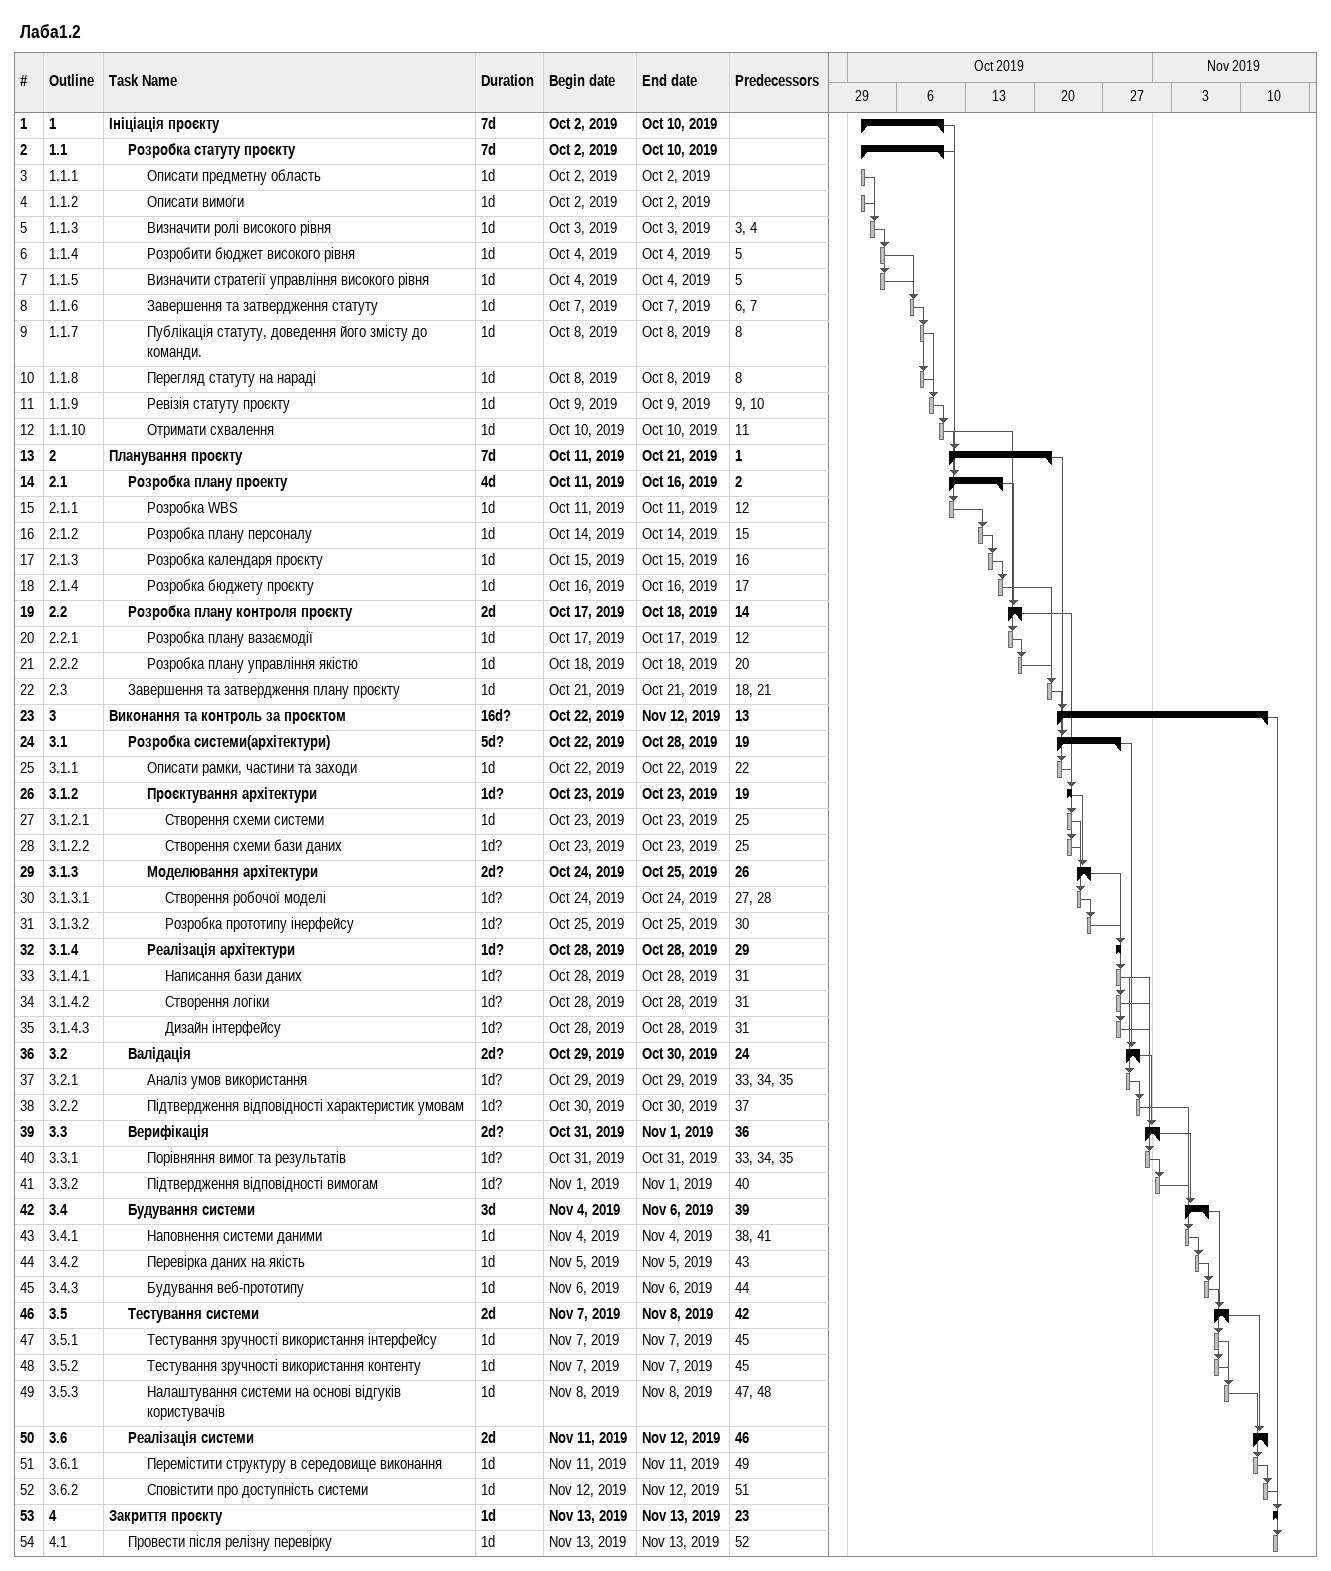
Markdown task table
Лаба1.2

| ID | WBS | Task | Duration | Start | Finish | Predecessors |
|---|---|---|---|---|---|---|
| 1 | 1 | **Ініціація проєкту** | 7d | 2019-10-02 | 2019-10-10 |  |
| 2 | 1.1 | **Розробка статуту проєкту** | 7d | 2019-10-02 | 2019-10-10 |  |
| 3 | 1.1.1 | Описати предметну область | 1d | 2019-10-02 | 2019-10-02 |  |
| 4 | 1.1.2 | Описати вимоги | 1d | 2019-10-02 | 2019-10-02 |  |
| 5 | 1.1.3 | Визначити ролі високого рівня | 1d | 2019-10-03 | 2019-10-03 | 3, 4 |
| 6 | 1.1.4 | Розробити бюджет високого рівня | 1d | 2019-10-04 | 2019-10-04 | 5 |
| 7 | 1.1.5 | Визначити стратегії управління високого рівня | 1d | 2019-10-04 | 2019-10-04 | 5 |
| 8 | 1.1.6 | Завершення та затвердження статуту | 1d | 2019-10-07 | 2019-10-07 | 6, 7 |
| 9 | 1.1.7 | Публікація статуту, доведення його змісту до команди. | 1d | 2019-10-08 | 2019-10-08 | 8 |
| 10 | 1.1.8 | Перегляд статуту на нараді | 1d | 2019-10-08 | 2019-10-08 | 8 |
| 11 | 1.1.9 | Ревізія статуту проєкту | 1d | 2019-10-09 | 2019-10-09 | 9, 10 |
| 12 | 1.1.10 | Отримати схвалення | 1d | 2019-10-10 | 2019-10-10 | 11 |
| 13 | 2 | **Планування проєкту** | 7d | 2019-10-11 | 2019-10-21 | 1 |
| 14 | 2.1 | **Розробка плану проекту** | 4d | 2019-10-11 | 2019-10-16 | 2 |
| 15 | 2.1.1 | Розробка WBS | 1d | 2019-10-11 | 2019-10-11 | 12 |
| 16 | 2.1.2 | Розробка плану персоналу | 1d | 2019-10-14 | 2019-10-14 | 15 |
| 17 | 2.1.3 | Розробка календаря проєкту | 1d | 2019-10-15 | 2019-10-15 | 16 |
| 18 | 2.1.4 | Розробка бюджету проєкту | 1d | 2019-10-16 | 2019-10-16 | 17 |
| 19 | 2.2 | **Розробка плану контроля проєкту** | 2d | 2019-10-17 | 2019-10-18 | 14 |
| 20 | 2.2.1 | Розробка плану вазаємодії | 1d | 2019-10-17 | 2019-10-17 | 12 |
| 21 | 2.2.2 | Розробка плану управління якістю | 1d | 2019-10-18 | 2019-10-18 | 20 |
| 22 | 2.3 | Завершення та затвердження плану проєкту | 1d | 2019-10-21 | 2019-10-21 | 18, 21 |
| 23 | 3 | **Виконання та контроль за проєктом** | 16d? | 2019-10-22 | 2019-11-12 | 13 |
| 24 | 3.1 | **Розробка системи(архітектури)** | 5d? | 2019-10-22 | 2019-10-28 | 19 |
| 25 | 3.1.1 | Описати рамки, частини та заходи | 1d | 2019-10-22 | 2019-10-22 | 22 |
| 26 | 3.1.2 | **Проєктування архітектури** | 1d? | 2019-10-23 | 2019-10-23 | 19 |
| 27 | 3.1.2.1 | Створення схеми системи | 1d | 2019-10-23 | 2019-10-23 | 25 |
| 28 | 3.1.2.2 | Створення схеми бази даних | 1d? | 2019-10-23 | 2019-10-23 | 25 |
| 29 | 3.1.3 | **Моделювання архітектури** | 2d? | 2019-10-24 | 2019-10-25 | 26 |
| 30 | 3.1.3.1 | Створення робочої моделі | 1d? | 2019-10-24 | 2019-10-24 | 27, 28 |
| 31 | 3.1.3.2 | Розробка прототипу інерфейсу | 1d? | 2019-10-25 | 2019-10-25 | 30 |
| 32 | 3.1.4 | **Реалізація архітектури** | 1d? | 2019-10-28 | 2019-10-28 | 29 |
| 33 | 3.1.4.1 | Написання бази даних | 1d? | 2019-10-28 | 2019-10-28 | 31 |
| 34 | 3.1.4.2 | Створення логіки | 1d? | 2019-10-28 | 2019-10-28 | 31 |
| 35 | 3.1.4.3 | Дизайн інтерфейсу | 1d? | 2019-10-28 | 2019-10-28 | 31 |
| 36 | 3.2 | **Валідація** | 2d? | 2019-10-29 | 2019-10-30 | 24 |
| 37 | 3.2.1 | Аналіз умов використання | 1d? | 2019-10-29 | 2019-10-29 | 33, 34, 35 |
| 38 | 3.2.2 | Підтвердження відповідності характеристик умовам | 1d? | 2019-10-30 | 2019-10-30 | 37 |
| 39 | 3.3 | **Верифікація** | 2d? | 2019-10-31 | 2019-11-01 | 36 |
| 40 | 3.3.1 | Порівняння вимог та результатів | 1d? | 2019-10-31 | 2019-10-31 | 33, 34, 35 |
| 41 | 3.3.2 | Підтвердження відповідності вимогам | 1d? | 2019-11-01 | 2019-11-01 | 40 |
| 42 | 3.4 | **Будування системи** | 3d | 2019-11-04 | 2019-11-06 | 39 |
| 43 | 3.4.1 | Наповнення системи даними | 1d | 2019-11-04 | 2019-11-04 | 38, 41 |
| 44 | 3.4.2 | Перевірка даних на якість | 1d | 2019-11-05 | 2019-11-05 | 43 |
| 45 | 3.4.3 | Будування веб-прототипу | 1d | 2019-11-06 | 2019-11-06 | 44 |
| 46 | 3.5 | **Тестування системи** | 2d | 2019-11-07 | 2019-11-08 | 42 |
| 47 | 3.5.1 | Тестування зручності використання інтерфейсу | 1d | 2019-11-07 | 2019-11-07 | 45 |
| 48 | 3.5.2 | Тестування зручності використання контенту | 1d | 2019-11-07 | 2019-11-07 | 45 |
| 49 | 3.5.3 | Налаштування системи на основі відгуків користувачів | 1d | 2019-11-08 | 2019-11-08 | 47, 48 |
| 50 | 3.6 | **Реалізація системи** | 2d | 2019-11-11 | 2019-11-12 | 46 |
| 51 | 3.6.1 | Перемістити структуру в середовище виконання | 1d | 2019-11-11 | 2019-11-11 | 49 |
| 52 | 3.6.2 | Сповістити про доступність системи | 1d | 2019-11-12 | 2019-11-12 | 51 |
| 53 | 4 | **Закриття проєкту** | 1d | 2019-11-13 | 2019-11-13 | 23 |
| 54 | 4.1 | Провести після релізну перевірку | 1d | 2019-11-13 | 2019-11-13 | 52 |
